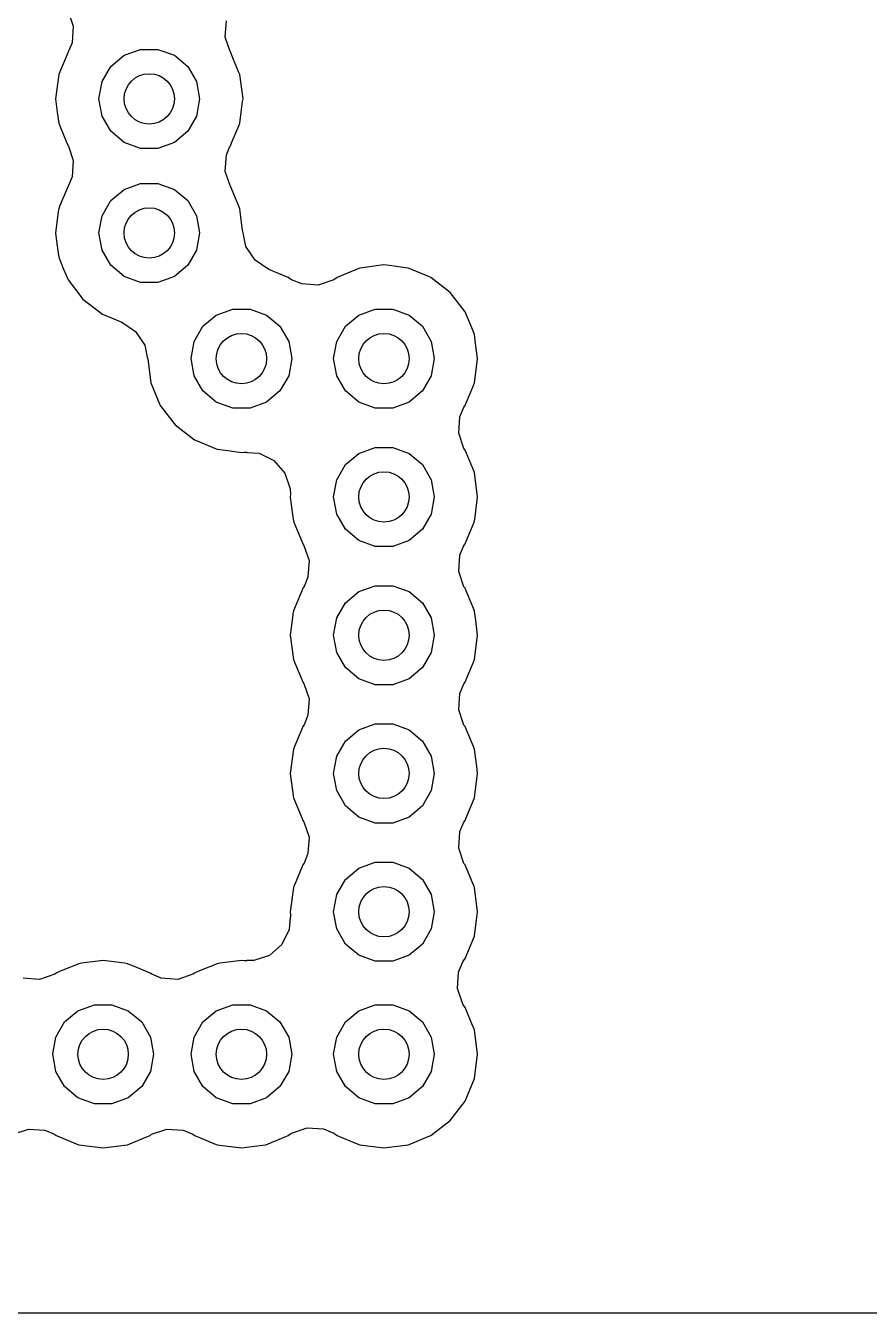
# Model space of a CAD drawing. Extents: x 0.99 to 4.24, y -7.27 to -4.02.
# Drawn here: x 3.0537 to 3.2518, y -7.2734 to -6.971 of the extents above; entities that cross this region are included whole.
import ezdxf

# ---------------------------------------------------------------- set-up
doc = ezdxf.new("R2010")
doc.units = 0
doc.header["$MEASUREMENT"] = 0
doc.layers.add('BLACK', color=7, linetype='CONTINUOUS')

msp = doc.modelspace()

# ---------------------------------------------------------------- linework, layer by layer
at = {"layer": 'BLACK', "linetype": 'CONTINUOUS'}
for p, q in [((3.06368, -6.9678), (3.06482, -6.97114)), ((3.10054, -6.97374), (3.10079, -6.96986)), ((3.06482, -6.97114), (3.06456, -6.97502)), ((3.10167, -6.97708), (3.10054, -6.97374)), ((3.06456, -6.97502), (3.06374, -6.97701)), ((3.07677, -6.97796), (3.08063, -6.97656)), ((3.08063, -6.97656), (3.08473, -6.97656)), ((3.08473, -6.97656), (3.08858, -6.97796)), ((3.06336, -6.97778), (3.06169, -6.98181)), ((3.06361, -6.97718), (3.06336, -6.97778)), ((3.06336, -6.97778), (3.06336, -6.97778)), ((3.06374, -6.97701), (3.06361, -6.97718)), ((3.07363, -6.9806), (3.07677, -6.97796)), ((3.08858, -6.97796), (3.09172, -6.9806)), ((3.10175, -6.97718), (3.10167, -6.97708)), ((3.102, -6.97778), (3.10175, -6.97718)), ((3.10366, -6.98181), (3.102, -6.97778)), ((3.102, -6.97778), (3.102, -6.97778)), ((3.06141, -6.98249), (3.06066, -6.98819)), ((3.06169, -6.98181), (3.06141, -6.98249)), ((3.07158, -6.98415), (3.07363, -6.9806)), ((3.09172, -6.9806), (3.09378, -6.98415)), ((3.10395, -6.98249), (3.10366, -6.98181)), ((3.1047, -6.98819), (3.10395, -6.98249)), ((3.07087, -6.98819), (3.07158, -6.98415)), ((3.09378, -6.98415), (3.09449, -6.98819)), ((3.06066, -6.98819), (3.06074, -6.98884)), ((3.06074, -6.98884), (3.06107, -6.9913)), ((3.07158, -6.99223), (3.07087, -6.98819)), ((3.09449, -6.98819), (3.09378, -6.99223)), ((3.10429, -6.9913), (3.10461, -6.98884)), ((3.10461, -6.98884), (3.1047, -6.98819)), ((3.06107, -6.9913), (3.06141, -6.99389)), ((3.10395, -6.99389), (3.10429, -6.9913)), ((3.06141, -6.99389), (3.06166, -6.99449)), ((3.06166, -6.99449), (3.06166, -6.99449)), ((3.06166, -6.99449), (3.06328, -6.99839)), ((3.07363, -6.99578), (3.07158, -6.99223)), ((3.09378, -6.99223), (3.09172, -6.99578)), ((3.10208, -6.99839), (3.1037, -6.99449)), ((3.1037, -6.99449), (3.10395, -6.99389)), ((3.1037, -6.99449), (3.1037, -6.99449)), ((3.07677, -6.99842), (3.07363, -6.99578)), ((3.09172, -6.99578), (3.08858, -6.99842)), ((3.06328, -6.99839), (3.06361, -6.9992)), ((3.06361, -6.9992), (3.06368, -6.99929)), ((3.06368, -6.99929), (3.06482, -7.00264)), ((3.08063, -6.99982), (3.07677, -6.99842)), ((3.08473, -6.99982), (3.08063, -6.99982)), ((3.08858, -6.99842), (3.08473, -6.99982)), ((3.10079, -7.00136), (3.10162, -6.99937)), ((3.10162, -6.99937), (3.10175, -6.9992)), ((3.10175, -6.9992), (3.10208, -6.99839)), ((3.06482, -7.00264), (3.06456, -7.00651)), ((3.10054, -7.00524), (3.10079, -7.00136)), ((3.06456, -7.00651), (3.06374, -7.00851)), ((3.10167, -7.00858), (3.10054, -7.00524)), ((3.06336, -7.00928), (3.0617, -7.01328)), ((3.06361, -7.00868), (3.06336, -7.00928)), ((3.06336, -7.00928), (3.06336, -7.00928)), ((3.06374, -7.00851), (3.06361, -7.00868)), ((3.07363, -7.01209), (3.07677, -7.00946)), ((3.07677, -7.00946), (3.08063, -7.00805)), ((3.08063, -7.00805), (3.08473, -7.00805)), ((3.08473, -7.00805), (3.08858, -7.00946)), ((3.08858, -7.00946), (3.09172, -7.01209)), ((3.10175, -7.00868), (3.10167, -7.00858)), ((3.102, -7.00928), (3.10175, -7.00868)), ((3.10365, -7.01328), (3.102, -7.00928)), ((3.102, -7.00928), (3.102, -7.00928)), ((3.07158, -7.01565), (3.07363, -7.01209)), ((3.09172, -7.01209), (3.09378, -7.01565)), ((3.06132, -7.01463), (3.06089, -7.01789)), ((3.06141, -7.01399), (3.06132, -7.01463)), ((3.06132, -7.01463), (3.06132, -7.01463)), ((3.0617, -7.01328), (3.06141, -7.01399)), ((3.07087, -7.01969), (3.07158, -7.01565)), ((3.09378, -7.01565), (3.09449, -7.01969)), ((3.10395, -7.01399), (3.10365, -7.01328)), ((3.10403, -7.01463), (3.10395, -7.01399)), ((3.10446, -7.01789), (3.10403, -7.01463)), ((3.10403, -7.01463), (3.10403, -7.01463)), ((3.06089, -7.01789), (3.06066, -7.01969)), ((3.10461, -7.01906), (3.10446, -7.01789)), ((3.1047, -7.01969), (3.10461, -7.01906)), ((3.10461, -7.01906), (3.10461, -7.01906)), ((3.06066, -7.01969), (3.06074, -7.02033)), ((3.06074, -7.02033), (3.06121, -7.0239)), ((3.07158, -7.02372), (3.07087, -7.01969)), ((3.09449, -7.01969), (3.09378, -7.02372)), ((3.10474, -7.01968), (3.1047, -7.01969)), ((3.10537, -7.02286), (3.10474, -7.01968)), ((3.06121, -7.0239), (3.06141, -7.02538)), ((3.07363, -7.02728), (3.07158, -7.02372)), ((3.09378, -7.02372), (3.09172, -7.02728)), ((3.10753, -7.02609), (3.10537, -7.02286)), ((3.06141, -7.02538), (3.06166, -7.02599)), ((3.06166, -7.02599), (3.06166, -7.02599)), ((3.06166, -7.02599), (3.06257, -7.02819)), ((3.06257, -7.02819), (3.06361, -7.03069)), ((3.07677, -7.02991), (3.07363, -7.02728)), ((3.09172, -7.02728), (3.08858, -7.02991)), ((3.11076, -7.02825), (3.10753, -7.02609)), ((3.13149, -7.02819), (3.12927, -7.02911)), ((3.1321, -7.02794), (3.13149, -7.02819)), ((3.13149, -7.02819), (3.13149, -7.02819)), ((3.13274, -7.02786), (3.1321, -7.02794)), ((3.13715, -7.02728), (3.13274, -7.02786)), ((3.13274, -7.02786), (3.13274, -7.02786)), ((3.1378, -7.02719), (3.13715, -7.02728)), ((3.13908, -7.02736), (3.1378, -7.02719)), ((3.14285, -7.02786), (3.13908, -7.02736)), ((3.14349, -7.02794), (3.14285, -7.02786)), ((3.14285, -7.02786), (3.14285, -7.02786)), ((3.1441, -7.02819), (3.14349, -7.02794)), ((3.14808, -7.02984), (3.1441, -7.02819)), ((3.1441, -7.02819), (3.1441, -7.02819)), ((3.06361, -7.03069), (3.06711, -7.03525)), ((3.08063, -7.03132), (3.07677, -7.02991)), ((3.08858, -7.02991), (3.08473, -7.03132)), ((3.11534, -7.03014), (3.11076, -7.02825)), ((3.11586, -7.03054), (3.11534, -7.03014)), ((3.11608, -7.03067), (3.11586, -7.03054)), ((3.11848, -7.03167), (3.11608, -7.03067)), ((3.12604, -7.03067), (3.12236, -7.03192)), ((3.12627, -7.03054), (3.12604, -7.03067)), ((3.12679, -7.03014), (3.12627, -7.03054)), ((3.12927, -7.02911), (3.12679, -7.03014)), ((3.1488, -7.03014), (3.14808, -7.02984)), ((3.15337, -7.03364), (3.1488, -7.03014)), ((3.08473, -7.03132), (3.08063, -7.03132)), ((3.12236, -7.03192), (3.11848, -7.03167)), ((3.15686, -7.0382), (3.15337, -7.03364)), ((3.06711, -7.03525), (3.07167, -7.03875)), ((3.07167, -7.03875), (3.07625, -7.04065)), ((3.09528, -7.04162), (3.09843, -7.03898)), ((3.09843, -7.03898), (3.10228, -7.03758)), ((3.10228, -7.03758), (3.10638, -7.03758)), ((3.10638, -7.03758), (3.11024, -7.03898)), ((3.11024, -7.03898), (3.11338, -7.04162)), ((3.12875, -7.04162), (3.13189, -7.03898)), ((3.13189, -7.03898), (3.13574, -7.03758)), ((3.13574, -7.03758), (3.13985, -7.03758)), ((3.13985, -7.03758), (3.1437, -7.03898)), ((3.1437, -7.03898), (3.14684, -7.04162)), ((3.1572, -7.039), (3.15686, -7.0382)), ((3.15828, -7.04161), (3.1572, -7.039)), ((3.07625, -7.04065), (3.07948, -7.04281)), ((3.07948, -7.04281), (3.08164, -7.04604)), ((3.09323, -7.04517), (3.09528, -7.04162)), ((3.11338, -7.04162), (3.11543, -7.04517)), ((3.1267, -7.04517), (3.12875, -7.04162)), ((3.14684, -7.04162), (3.14889, -7.04517)), ((3.15906, -7.04351), (3.15828, -7.04161)), ((3.08164, -7.04604), (3.08227, -7.04922)), ((3.09252, -7.04921), (3.09323, -7.04517)), ((3.11543, -7.04517), (3.11614, -7.04921)), ((3.12598, -7.04921), (3.1267, -7.04517)), ((3.14889, -7.04517), (3.14961, -7.04921)), ((3.15915, -7.04416), (3.15906, -7.04351)), ((3.15934, -7.04563), (3.15915, -7.04416)), ((3.15915, -7.04416), (3.15915, -7.04416)), ((3.15981, -7.04921), (3.15934, -7.04563)), ((3.08227, -7.04922), (3.08231, -7.04921)), ((3.08231, -7.04921), (3.0824, -7.04986)), ((3.09323, -7.05325), (3.09252, -7.04921)), ((3.11614, -7.04921), (3.11543, -7.05325)), ((3.1267, -7.05325), (3.12598, -7.04921)), ((3.14961, -7.04921), (3.14889, -7.05325)), ((3.15973, -7.04986), (3.15981, -7.04921)), ((3.0824, -7.04986), (3.0829, -7.0537)), ((3.15922, -7.0537), (3.15973, -7.04986)), ((3.0829, -7.0537), (3.08306, -7.05491)), ((3.08306, -7.05491), (3.08526, -7.06022)), ((3.09528, -7.0568), (3.09323, -7.05325)), ((3.11543, -7.05325), (3.11338, -7.0568)), ((3.12875, -7.0568), (3.1267, -7.05325)), ((3.14889, -7.05325), (3.14684, -7.0568)), ((3.15881, -7.05551), (3.15906, -7.05491)), ((3.15906, -7.05491), (3.15922, -7.0537)), ((3.09843, -7.05944), (3.09528, -7.0568)), ((3.11338, -7.0568), (3.11024, -7.05944)), ((3.13189, -7.05944), (3.12875, -7.0568)), ((3.14684, -7.0568), (3.1437, -7.05944)), ((3.15711, -7.05962), (3.15881, -7.05551)), ((3.15881, -7.05551), (3.15881, -7.05551)), ((3.08526, -7.06022), (3.08876, -7.06478)), ((3.10228, -7.06084), (3.09843, -7.05944)), ((3.10638, -7.06084), (3.10228, -7.06084)), ((3.11024, -7.05944), (3.10638, -7.06084)), ((3.13574, -7.06084), (3.13189, -7.05944)), ((3.13985, -7.06084), (3.13574, -7.06084)), ((3.1437, -7.05944), (3.13985, -7.06084)), ((3.15563, -7.06287), (3.15656, -7.06062)), ((3.15656, -7.06062), (3.15686, -7.06022)), ((3.15686, -7.06022), (3.15711, -7.05962)), ((3.15711, -7.05962), (3.15711, -7.05962)), ((3.15537, -7.06675), (3.15563, -7.06287)), ((3.08876, -7.06478), (3.09332, -7.06828)), ((3.15658, -7.07031), (3.15537, -7.06675)), ((3.09332, -7.06828), (3.09392, -7.06853)), ((3.09392, -7.06853), (3.09803, -7.07023)), ((3.09803, -7.07023), (3.09803, -7.07023)), ((3.09803, -7.07023), (3.09863, -7.07048)), ((3.09863, -7.07048), (3.09928, -7.07057)), ((3.09928, -7.07057), (3.09928, -7.07057)), ((3.09928, -7.07057), (3.10166, -7.07088)), ((3.13189, -7.07146), (3.13574, -7.07006)), ((3.13574, -7.07006), (3.13985, -7.07006)), ((3.13985, -7.07006), (3.1437, -7.07146)), ((3.15686, -7.07068), (3.15658, -7.07031)), ((3.10166, -7.07088), (3.10433, -7.07123)), ((3.10433, -7.07123), (3.10498, -7.07115)), ((3.10498, -7.07115), (3.10563, -7.07115)), ((3.10563, -7.07115), (3.10563, -7.07126)), ((3.10563, -7.07126), (3.10848, -7.07145)), ((3.10848, -7.07145), (3.11196, -7.07317)), ((3.11196, -7.07317), (3.11453, -7.07609)), ((3.12875, -7.0741), (3.13189, -7.07146)), ((3.1437, -7.07146), (3.14684, -7.0741)), ((3.15711, -7.07129), (3.15686, -7.07068)), ((3.15789, -7.07317), (3.15711, -7.07129)), ((3.15711, -7.07129), (3.15711, -7.07129)), ((3.15906, -7.07599), (3.15789, -7.07317)), ((3.11453, -7.07609), (3.11578, -7.07977)), ((3.1267, -7.07765), (3.12875, -7.0741)), ((3.14684, -7.0741), (3.14889, -7.07765)), ((3.15981, -7.08169), (3.15906, -7.07599)), ((3.12598, -7.08169), (3.1267, -7.07765)), ((3.14889, -7.07765), (3.14961, -7.08169)), ((3.11578, -7.07977), (3.11586, -7.08105)), ((3.11586, -7.08105), (3.11578, -7.08169)), ((3.11578, -7.08169), (3.11586, -7.08234)), ((3.11586, -7.08234), (3.11639, -7.08637)), ((3.1267, -7.08573), (3.12598, -7.08169)), ((3.14961, -7.08169), (3.14889, -7.08573)), ((3.1592, -7.08637), (3.15973, -7.08234)), ((3.15973, -7.08234), (3.15981, -7.08169)), ((3.11639, -7.08637), (3.11653, -7.08739)), ((3.11653, -7.08739), (3.11678, -7.088)), ((3.11678, -7.088), (3.11678, -7.088)), ((3.11678, -7.088), (3.11848, -7.0921)), ((3.12875, -7.08928), (3.1267, -7.08573)), ((3.14889, -7.08573), (3.14684, -7.08928)), ((3.15711, -7.0921), (3.15881, -7.088)), ((3.15881, -7.088), (3.15906, -7.08739)), ((3.15881, -7.088), (3.15881, -7.088)), ((3.15906, -7.08739), (3.1592, -7.08637)), ((3.13189, -7.09192), (3.12875, -7.08928)), ((3.14684, -7.08928), (3.1437, -7.09192)), ((3.11848, -7.0921), (3.11848, -7.0921)), ((3.11848, -7.0921), (3.11873, -7.0927)), ((3.11873, -7.0927), (3.11901, -7.09307)), ((3.11901, -7.09307), (3.12022, -7.09663)), ((3.13574, -7.09332), (3.13189, -7.09192)), ((3.13985, -7.09332), (3.13574, -7.09332)), ((3.1437, -7.09192), (3.13985, -7.09332)), ((3.15563, -7.09536), (3.15656, -7.0931)), ((3.15656, -7.0931), (3.15686, -7.0927)), ((3.15686, -7.0927), (3.15711, -7.0921)), ((3.15711, -7.0921), (3.15711, -7.0921)), ((3.12022, -7.09663), (3.11996, -7.10051)), ((3.15537, -7.09923), (3.15563, -7.09536)), ((3.11996, -7.10051), (3.11903, -7.10277)), ((3.15658, -7.10279), (3.15537, -7.09923)), ((3.11848, -7.10377), (3.11678, -7.10787)), ((3.11873, -7.10316), (3.11848, -7.10377)), ((3.11848, -7.10377), (3.11848, -7.10377)), ((3.11903, -7.10277), (3.11873, -7.10316)), ((3.13189, -7.10394), (3.13574, -7.10254)), ((3.13574, -7.10254), (3.13985, -7.10254)), ((3.13985, -7.10254), (3.1437, -7.10394)), ((3.15686, -7.10316), (3.15658, -7.10279)), ((3.15711, -7.10377), (3.15686, -7.10316)), ((3.15881, -7.10787), (3.15711, -7.10377)), ((3.15711, -7.10377), (3.15711, -7.10377)), ((3.1267, -7.11013), (3.12875, -7.10658)), ((3.12875, -7.10658), (3.13189, -7.10394)), ((3.1437, -7.10394), (3.14684, -7.10658)), ((3.14684, -7.10658), (3.14889, -7.11013)), ((3.11644, -7.10912), (3.11632, -7.11003)), ((3.11653, -7.10847), (3.11644, -7.10912)), ((3.11644, -7.10912), (3.11644, -7.10912)), ((3.11678, -7.10787), (3.11653, -7.10847)), ((3.15906, -7.10847), (3.15881, -7.10787)), ((3.15915, -7.10912), (3.15906, -7.10847)), ((3.15927, -7.11003), (3.15915, -7.10912)), ((3.15915, -7.10912), (3.15915, -7.10912)), ((3.11632, -7.11003), (3.11578, -7.11417)), ((3.12598, -7.11417), (3.1267, -7.11013)), ((3.14889, -7.11013), (3.14961, -7.11417)), ((3.15981, -7.11417), (3.15927, -7.11003)), ((3.11578, -7.11417), (3.11653, -7.11987)), ((3.1267, -7.11821), (3.12598, -7.11417)), ((3.14961, -7.11417), (3.14889, -7.11821)), ((3.15906, -7.11987), (3.15981, -7.11417)), ((3.12875, -7.12177), (3.1267, -7.11821)), ((3.14889, -7.11821), (3.14684, -7.12177)), ((3.11653, -7.11987), (3.11678, -7.12048)), ((3.11678, -7.12048), (3.11678, -7.12048)), ((3.11678, -7.12048), (3.11848, -7.12458)), ((3.13189, -7.1244), (3.12875, -7.12177)), ((3.14684, -7.12177), (3.1437, -7.1244)), ((3.15711, -7.12458), (3.15881, -7.12048)), ((3.15881, -7.12048), (3.15906, -7.11987)), ((3.15881, -7.12048), (3.15881, -7.12048)), ((3.11848, -7.12458), (3.11848, -7.12458)), ((3.11848, -7.12458), (3.11873, -7.12518)), ((3.13574, -7.1258), (3.13189, -7.1244)), ((3.1437, -7.1244), (3.13985, -7.1258)), ((3.15686, -7.12518), (3.15711, -7.12458)), ((3.15711, -7.12458), (3.15711, -7.12458)), ((3.11873, -7.12518), (3.11901, -7.12555)), ((3.11901, -7.12555), (3.12022, -7.12911)), ((3.13985, -7.1258), (3.13574, -7.1258)), ((3.15537, -7.13171), (3.15563, -7.12784)), ((3.15563, -7.12784), (3.15656, -7.12558)), ((3.15656, -7.12558), (3.15686, -7.12518)), ((3.12022, -7.12911), (3.11996, -7.13299)), ((3.11996, -7.13299), (3.11903, -7.13525)), ((3.15658, -7.13527), (3.15537, -7.13171)), ((3.11848, -7.13625), (3.11678, -7.14035)), ((3.11873, -7.13564), (3.11848, -7.13625)), ((3.11848, -7.13625), (3.11848, -7.13625)), ((3.11903, -7.13525), (3.11873, -7.13564)), ((3.12875, -7.13906), (3.13189, -7.13642)), ((3.13189, -7.13642), (3.13574, -7.13502)), ((3.13574, -7.13502), (3.13985, -7.13502)), ((3.13985, -7.13502), (3.1437, -7.13642)), ((3.1437, -7.13642), (3.14684, -7.13906)), ((3.15686, -7.13564), (3.15658, -7.13527)), ((3.15711, -7.13625), (3.15686, -7.13564)), ((3.15881, -7.14035), (3.15711, -7.13625)), ((3.15711, -7.13625), (3.15711, -7.13625)), ((3.1267, -7.14261), (3.12875, -7.13906)), ((3.14684, -7.13906), (3.14889, -7.14261)), ((3.11653, -7.14095), (3.11578, -7.14665)), ((3.11678, -7.14035), (3.11653, -7.14095)), ((3.12598, -7.14665), (3.1267, -7.14261)), ((3.14889, -7.14261), (3.14961, -7.14665)), ((3.15906, -7.14095), (3.15881, -7.14035)), ((3.15968, -7.14567), (3.15906, -7.14095)), ((3.15981, -7.14665), (3.15968, -7.14567)), ((3.11578, -7.14665), (3.11653, -7.15235)), ((3.1267, -7.15069), (3.12598, -7.14665)), ((3.14961, -7.14665), (3.14889, -7.15069)), ((3.15906, -7.15235), (3.15981, -7.14665)), ((3.12875, -7.15425), (3.1267, -7.15069)), ((3.14889, -7.15069), (3.14684, -7.15425)), ((3.11653, -7.15235), (3.11678, -7.15296)), ((3.11678, -7.15296), (3.11678, -7.15296)), ((3.11678, -7.15296), (3.11848, -7.15706)), ((3.13189, -7.15688), (3.12875, -7.15425)), ((3.14684, -7.15425), (3.1437, -7.15688)), ((3.15711, -7.15706), (3.15881, -7.15296)), ((3.15881, -7.15296), (3.15906, -7.15235)), ((3.15881, -7.15296), (3.15881, -7.15296)), ((3.11848, -7.15706), (3.11848, -7.15706)), ((3.11848, -7.15706), (3.11873, -7.15766)), ((3.11873, -7.15766), (3.11901, -7.15803)), ((3.11901, -7.15803), (3.12022, -7.16159)), ((3.13574, -7.15829), (3.13189, -7.15688)), ((3.1437, -7.15688), (3.13985, -7.15829)), ((3.15563, -7.16032), (3.15656, -7.15806)), ((3.15656, -7.15806), (3.15686, -7.15766)), ((3.15686, -7.15766), (3.15711, -7.15706)), ((3.15711, -7.15706), (3.15711, -7.15706)), ((3.13985, -7.15829), (3.13574, -7.15829)), ((3.15537, -7.16419), (3.15563, -7.16032)), ((3.12022, -7.16159), (3.11996, -7.16547)), ((3.15658, -7.16776), (3.15537, -7.16419)), ((3.11996, -7.16547), (3.11903, -7.16773)), ((3.11818, -7.16944), (3.11653, -7.17343)), ((3.11848, -7.16873), (3.11818, -7.16944)), ((3.11873, -7.16812), (3.11848, -7.16873)), ((3.11848, -7.16873), (3.11848, -7.16873)), ((3.11903, -7.16773), (3.11873, -7.16812)), ((3.12875, -7.17154), (3.13189, -7.16891)), ((3.13189, -7.16891), (3.13574, -7.1675)), ((3.13574, -7.1675), (3.13985, -7.1675)), ((3.13985, -7.1675), (3.1437, -7.16891)), ((3.1437, -7.16891), (3.14684, -7.17154)), ((3.15686, -7.16812), (3.15658, -7.16776)), ((3.15711, -7.16873), (3.15686, -7.16812)), ((3.15741, -7.16944), (3.15711, -7.16873)), ((3.15711, -7.16873), (3.15711, -7.16873)), ((3.15906, -7.17343), (3.15741, -7.16944)), ((3.1267, -7.17509), (3.12875, -7.17154)), ((3.14684, -7.17154), (3.14889, -7.17509)), ((3.11653, -7.17343), (3.11578, -7.17913)), ((3.12598, -7.17913), (3.1267, -7.17509)), ((3.14889, -7.17509), (3.14961, -7.17913)), ((3.15981, -7.17913), (3.15906, -7.17343)), ((3.11578, -7.17913), (3.11586, -7.17978)), ((3.1267, -7.18317), (3.12598, -7.17913)), ((3.14961, -7.17913), (3.14889, -7.18317)), ((3.15973, -7.17978), (3.15981, -7.17913)), ((3.11575, -7.18043), (3.11556, -7.18332)), ((3.11586, -7.18043), (3.11575, -7.18043)), ((3.11586, -7.17978), (3.11586, -7.18043)), ((3.15906, -7.18483), (3.15964, -7.18043)), ((3.15964, -7.18043), (3.15973, -7.17978)), ((3.11556, -7.18332), (3.11384, -7.18681)), ((3.12875, -7.18673), (3.1267, -7.18317)), ((3.14889, -7.18317), (3.14684, -7.18673)), ((3.15711, -7.18954), (3.15881, -7.18544)), ((3.15881, -7.18544), (3.15906, -7.18483)), ((3.15881, -7.18544), (3.15881, -7.18544)), ((3.11384, -7.18681), (3.11092, -7.18937)), ((3.13189, -7.18936), (3.12875, -7.18673)), ((3.14684, -7.18673), (3.1437, -7.18936)), ((3.06615, -7.19133), (3.06555, -7.19158)), ((3.0668, -7.19124), (3.06615, -7.19133)), ((3.0712, -7.19066), (3.0668, -7.19124)), ((3.0668, -7.19124), (3.0668, -7.19124)), ((3.07185, -7.19058), (3.0712, -7.19066)), ((3.0725, -7.19066), (3.07185, -7.19058)), ((3.0769, -7.19124), (3.0725, -7.19066)), ((3.07755, -7.19133), (3.0769, -7.19124)), ((3.0769, -7.19124), (3.0769, -7.19124)), ((3.07815, -7.19158), (3.07755, -7.19133)), ((3.09863, -7.19133), (3.09803, -7.19158)), ((3.09928, -7.19124), (3.09863, -7.19133)), ((3.10368, -7.19066), (3.09928, -7.19124)), ((3.09928, -7.19124), (3.09928, -7.19124)), ((3.10433, -7.19058), (3.10368, -7.19066)), ((3.10498, -7.19066), (3.10433, -7.19058)), ((3.10563, -7.19066), (3.10498, -7.19066)), ((3.10724, -7.19062), (3.10563, -7.19062)), ((3.10563, -7.19062), (3.10563, -7.19066)), ((3.11092, -7.18937), (3.10724, -7.19062)), ((3.13574, -7.19077), (3.13189, -7.18936)), ((3.13985, -7.19077), (3.13574, -7.19077)), ((3.1437, -7.18936), (3.13985, -7.19077)), ((3.15534, -7.19329), (3.15634, -7.19089)), ((3.15634, -7.19089), (3.15647, -7.19066)), ((3.15647, -7.19066), (3.15686, -7.19014)), ((3.15686, -7.19014), (3.15711, -7.18954)), ((3.15711, -7.18954), (3.15711, -7.18954)), ((3.06047, -7.19381), (3.05691, -7.19502)), ((3.06084, -7.19353), (3.06047, -7.19381)), ((3.06144, -7.19328), (3.06084, -7.19353)), ((3.06555, -7.19158), (3.06144, -7.19328)), ((3.06144, -7.19328), (3.06144, -7.19328)), ((3.06555, -7.19158), (3.06555, -7.19158)), ((3.07924, -7.19203), (3.07815, -7.19158)), ((3.07815, -7.19158), (3.07815, -7.19158)), ((3.08286, -7.19353), (3.07924, -7.19203)), ((3.08325, -7.19383), (3.08286, -7.19353)), ((3.08551, -7.19477), (3.08325, -7.19383)), ((3.09295, -7.19381), (3.08939, -7.19502)), ((3.09332, -7.19353), (3.09295, -7.19381)), ((3.09392, -7.19328), (3.09332, -7.19353)), ((3.09803, -7.19158), (3.09392, -7.19328)), ((3.09392, -7.19328), (3.09392, -7.19328)), ((3.09803, -7.19158), (3.09803, -7.19158)), ((3.15509, -7.19717), (3.15534, -7.19329)), ((3.05691, -7.19502), (3.05303, -7.19477)), ((3.08939, -7.19502), (3.08551, -7.19477)), ((3.15634, -7.20085), (3.15509, -7.19717)), ((3.0628, -7.20501), (3.06594, -7.20237)), ((3.06594, -7.20237), (3.0698, -7.20097)), ((3.0698, -7.20097), (3.0739, -7.20097)), ((3.0739, -7.20097), (3.07776, -7.20237)), ((3.07776, -7.20237), (3.0809, -7.20501)), ((3.09528, -7.20501), (3.09843, -7.20237)), ((3.09843, -7.20237), (3.10228, -7.20097)), ((3.10228, -7.20097), (3.10638, -7.20097)), ((3.10638, -7.20097), (3.11024, -7.20237)), ((3.11024, -7.20237), (3.11338, -7.20501)), ((3.12875, -7.20501), (3.13189, -7.20237)), ((3.13189, -7.20237), (3.13574, -7.20097)), ((3.13574, -7.20097), (3.13985, -7.20097)), ((3.13985, -7.20097), (3.1437, -7.20237)), ((3.1437, -7.20237), (3.14684, -7.20501)), ((3.15647, -7.20107), (3.15634, -7.20085)), ((3.15686, -7.20159), (3.15647, -7.20107)), ((3.15711, -7.20219), (3.15686, -7.20159)), ((3.15846, -7.20545), (3.15711, -7.20219)), ((3.15711, -7.20219), (3.15711, -7.20219)), ((3.06075, -7.20856), (3.0628, -7.20501)), ((3.0809, -7.20501), (3.08295, -7.20856)), ((3.09323, -7.20856), (3.09528, -7.20501)), ((3.11338, -7.20501), (3.11543, -7.20856)), ((3.1267, -7.20856), (3.12875, -7.20501)), ((3.14684, -7.20501), (3.14889, -7.20856)), ((3.15906, -7.2069), (3.15846, -7.20545)), ((3.06004, -7.2126), (3.06075, -7.20856)), ((3.08295, -7.20856), (3.08366, -7.2126)), ((3.09252, -7.2126), (3.09323, -7.20856)), ((3.11543, -7.20856), (3.11614, -7.2126)), ((3.12598, -7.2126), (3.1267, -7.20856)), ((3.14889, -7.20856), (3.14961, -7.2126)), ((3.15981, -7.2126), (3.15906, -7.2069)), ((3.06075, -7.21664), (3.06004, -7.2126)), ((3.08366, -7.2126), (3.08295, -7.21664)), ((3.09323, -7.21664), (3.09252, -7.2126)), ((3.11614, -7.2126), (3.11543, -7.21664)), ((3.1267, -7.21664), (3.12598, -7.2126)), ((3.14961, -7.2126), (3.14889, -7.21664)), ((3.15906, -7.2183), (3.15981, -7.2126)), ((3.0628, -7.22019), (3.06075, -7.21664)), ((3.08295, -7.21664), (3.0809, -7.22019)), ((3.09528, -7.22019), (3.09323, -7.21664)), ((3.11543, -7.21664), (3.11338, -7.22019)), ((3.12875, -7.22019), (3.1267, -7.21664)), ((3.14889, -7.21664), (3.14684, -7.22019)), ((3.15686, -7.22361), (3.15906, -7.2183)), ((3.06594, -7.22283), (3.0628, -7.22019)), ((3.0809, -7.22019), (3.07776, -7.22283)), ((3.09843, -7.22283), (3.09528, -7.22019)), ((3.11338, -7.22019), (3.11024, -7.22283)), ((3.13189, -7.22283), (3.12875, -7.22019)), ((3.14684, -7.22019), (3.1437, -7.22283)), ((3.0698, -7.22423), (3.06594, -7.22283)), ((3.0739, -7.22423), (3.0698, -7.22423)), ((3.07776, -7.22283), (3.0739, -7.22423)), ((3.10228, -7.22423), (3.09843, -7.22283)), ((3.10638, -7.22423), (3.10228, -7.22423)), ((3.11024, -7.22283), (3.10638, -7.22423)), ((3.13574, -7.22423), (3.13189, -7.22283)), ((3.13985, -7.22423), (3.13574, -7.22423)), ((3.1437, -7.22283), (3.13985, -7.22423)), ((3.15337, -7.22817), (3.15686, -7.22361)), ((3.05075, -7.23138), (3.05431, -7.23018)), ((3.05431, -7.23018), (3.05819, -7.23043)), ((3.05819, -7.23043), (3.06045, -7.23136)), ((3.08323, -7.23138), (3.08679, -7.23018)), ((3.08679, -7.23018), (3.09067, -7.23043)), ((3.09067, -7.23043), (3.09293, -7.23136)), ((3.11608, -7.23114), (3.11976, -7.22989)), ((3.11976, -7.22989), (3.12364, -7.23015)), ((3.12364, -7.23015), (3.12604, -7.23114)), ((3.1488, -7.23167), (3.15337, -7.22817)), ((3.06045, -7.23136), (3.06084, -7.23167)), ((3.06084, -7.23167), (3.06144, -7.23192)), ((3.06144, -7.23192), (3.06555, -7.23362)), ((3.06555, -7.23362), (3.06555, -7.23362)), ((3.06555, -7.23362), (3.06615, -7.23387)), ((3.06615, -7.23387), (3.0668, -7.23395)), ((3.0769, -7.23395), (3.07755, -7.23387)), ((3.07755, -7.23387), (3.07815, -7.23362)), ((3.07815, -7.23362), (3.08226, -7.23192)), ((3.07815, -7.23362), (3.07815, -7.23362)), ((3.08226, -7.23192), (3.08286, -7.23167)), ((3.08286, -7.23167), (3.08323, -7.23138)), ((3.09293, -7.23136), (3.09332, -7.23167)), ((3.09332, -7.23167), (3.09392, -7.23192)), ((3.09392, -7.23192), (3.09803, -7.23362)), ((3.09803, -7.23362), (3.09803, -7.23362)), ((3.09803, -7.23362), (3.09863, -7.23387)), ((3.09863, -7.23387), (3.09928, -7.23395)), ((3.10938, -7.23395), (3.11003, -7.23387)), ((3.11003, -7.23387), (3.11063, -7.23362)), ((3.11063, -7.23362), (3.11474, -7.23192)), ((3.11063, -7.23362), (3.11063, -7.23362)), ((3.11474, -7.23192), (3.11534, -7.23167)), ((3.11474, -7.23192), (3.11474, -7.23192)), ((3.11534, -7.23167), (3.11586, -7.23127)), ((3.11586, -7.23127), (3.11608, -7.23114)), ((3.12604, -7.23114), (3.12627, -7.23127)), ((3.12627, -7.23127), (3.12679, -7.23167)), ((3.12679, -7.23167), (3.12739, -7.23192)), ((3.12739, -7.23192), (3.12739, -7.23192)), ((3.12739, -7.23192), (3.13149, -7.23362)), ((3.13149, -7.23362), (3.13149, -7.23362)), ((3.13149, -7.23362), (3.1321, -7.23387)), ((3.1321, -7.23387), (3.13274, -7.23395)), ((3.14285, -7.23395), (3.14349, -7.23387)), ((3.14349, -7.23387), (3.1441, -7.23362)), ((3.1441, -7.23362), (3.1482, -7.23192)), ((3.1441, -7.23362), (3.1441, -7.23362)), ((3.1482, -7.23192), (3.1488, -7.23167)), ((3.1482, -7.23192), (3.1482, -7.23192)), ((3.0668, -7.23395), (3.0668, -7.23395)), ((3.0668, -7.23395), (3.0712, -7.23453)), ((3.0712, -7.23453), (3.07185, -7.23462)), ((3.07185, -7.23462), (3.0725, -7.23453)), ((3.0725, -7.23453), (3.0769, -7.23395)), ((3.0769, -7.23395), (3.0769, -7.23395)), ((3.09928, -7.23395), (3.09928, -7.23395)), ((3.09928, -7.23395), (3.10368, -7.23453)), ((3.10368, -7.23453), (3.10433, -7.23462)), ((3.10433, -7.23462), (3.10498, -7.23453)), ((3.10498, -7.23453), (3.10938, -7.23395)), ((3.10938, -7.23395), (3.10938, -7.23395)), ((3.13274, -7.23395), (3.13274, -7.23395)), ((3.13274, -7.23395), (3.13715, -7.23453)), ((3.13715, -7.23453), (3.1378, -7.23462)), ((3.1378, -7.23462), (3.13844, -7.23453)), ((3.13844, -7.23453), (3.14285, -7.23395)), ((3.14285, -7.23395), (3.14285, -7.23395)), ((3.97441, -7.27344), (1.26181, -7.27344))]:
    msp.add_line(p, q, dxfattribs=at)
at = {"layer": 'BLACK'}
for centre in [(3.08268, -6.98819), (3.08268, -7.01969), (3.10433, -7.04921), (3.1378, -7.04921), (3.1378, -7.08169), (3.1378, -7.11417), (3.1378, -7.14665), (3.1378, -7.17913), (3.07185, -7.2126), (3.10433, -7.2126), (3.1378, -7.2126)]:
    msp.add_circle(centre, 0.00591, dxfattribs=at)

doc.saveas('drawing.dxf')
